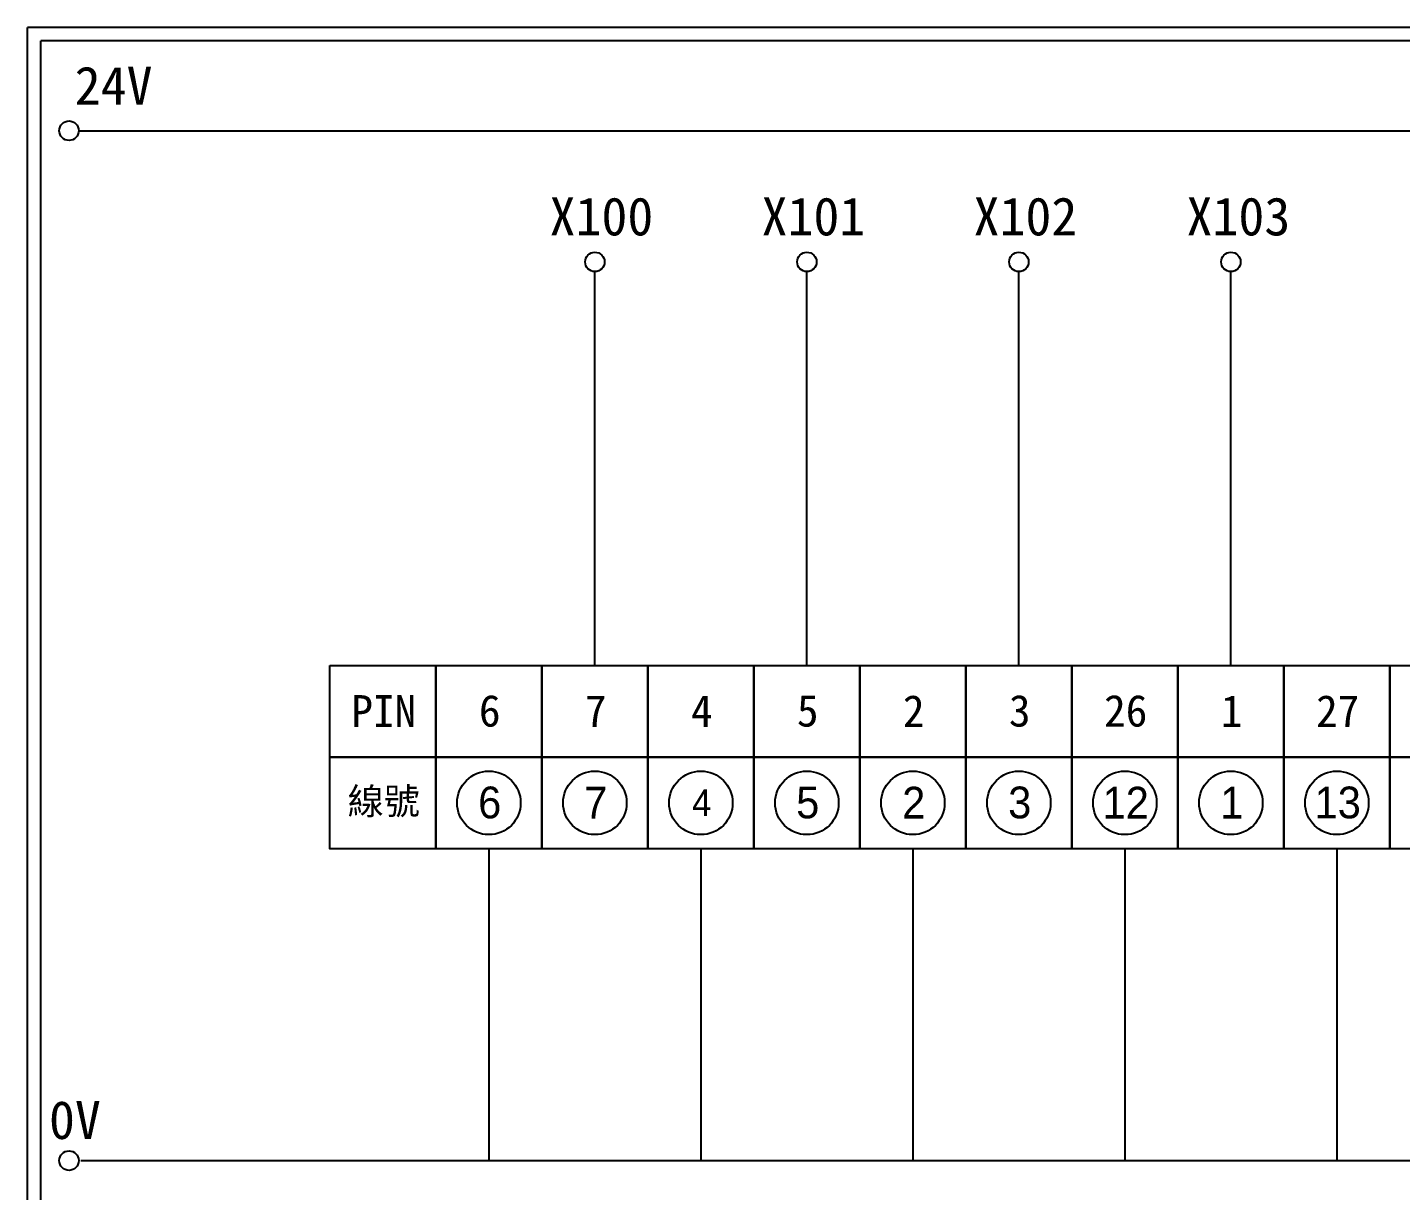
# Model space of a CAD drawing. Extents: x 627 to 914, y 3 to 207.
# Drawn here: x 627.2 to 756.9, y 97.1 to 207 of the extents above; entities that cross this region are included whole.
import ezdxf

# ---------------------------------------------------------------- set-up
doc = ezdxf.new("R2010")
doc.units = 0
doc.layers.get('0').update_dxf_attribs({"linetype": 'CONTINUOUS'})
doc.layers.add('圖框層', color=7, linetype='CONTINUOUS')
doc.layers.add('標尺寸層', color=3, linetype='CONTINUOUS')
doc.styles.add('STSL', font='kaiu.ttf')

msp = doc.modelspace()

# ---------------------------------------------------------------- linework, layer by layer
for p, q in [((680.78, 146.73), (680.78, 183.91)), ((700.8, 146.73), (700.8, 183.91)), ((720.82, 146.73), (720.82, 183.91)), ((740.84, 146.73), (740.84, 183.91))]:
    msp.add_line(p, q)
for points in [[(655.76, 146.73), (665.77, 146.73), (665.77, 138.07), (655.76, 138.07)], [(665.77, 146.73), (675.78, 146.73), (675.78, 138.07), (665.77, 138.07)], [(675.78, 146.73), (685.79, 146.73), (685.79, 138.07), (675.78, 138.07)], [(685.79, 146.73), (695.8, 146.73), (695.8, 138.07), (685.79, 138.07)], [(695.8, 146.73), (705.81, 146.73), (705.81, 138.07), (695.8, 138.07)], [(705.81, 146.73), (715.82, 146.73), (715.82, 138.07), (705.81, 138.07)], [(715.82, 146.73), (725.83, 146.73), (725.83, 138.07), (715.82, 138.07)], [(725.83, 146.73), (735.84, 146.73), (735.84, 138.07), (725.83, 138.07)], [(735.84, 146.73), (745.85, 146.73), (745.85, 138.07), (735.84, 138.07)], [(745.85, 146.73), (755.86, 146.73), (755.86, 138.07), (745.85, 138.07)], [(755.86, 146.73), (765.87, 146.73), (765.87, 138.07), (755.86, 138.07)], [(655.76, 138.07), (665.77, 138.07), (665.77, 129.4), (655.76, 129.4)], [(665.77, 138.07), (675.78, 138.07), (675.78, 129.4), (665.77, 129.4)], [(675.78, 138.07), (685.79, 138.07), (685.79, 129.4), (675.78, 129.4)], [(685.79, 138.07), (695.8, 138.07), (695.8, 129.4), (685.79, 129.4)], [(695.8, 138.07), (705.81, 138.07), (705.81, 129.4), (695.8, 129.4)], [(705.81, 138.07), (715.82, 138.07), (715.82, 129.4), (705.81, 129.4)], [(715.82, 138.07), (725.83, 138.07), (725.83, 129.4), (715.82, 129.4)], [(725.83, 138.07), (735.84, 138.07), (735.84, 129.4), (725.83, 129.4)], [(735.84, 138.07), (745.85, 138.07), (745.85, 129.4), (735.84, 129.4)], [(745.85, 138.07), (755.86, 138.07), (755.86, 129.4), (745.85, 129.4)], [(755.86, 138.07), (765.87, 138.07), (765.87, 129.4), (755.86, 129.4)]]:
    msp.add_lwpolyline(points, close=True)
at = {"layer": '圖框層', "color": 7}
for p, q in [((914.2, 206.97), (627.2, 206.97)), ((627.2, 3), (627.2, 206.97)), ((912.95, 205.72), (628.45, 205.72)), ((628.45, 4.25), (628.45, 205.72))]:
    msp.add_line(p, q, dxfattribs=at)
at = {"layer": '標尺寸層', "color": 7}
for p, q in [((632.04, 197.22), (909.63, 197.22)), ((632.25, 99.96), (910.12, 99.96))]:
    msp.add_line(p, q, dxfattribs=at)
at = {"layer": '標尺寸層'}
for p, q in [((670.77, 129.4), (670.77, 99.96)), ((690.79, 129.4), (690.79, 99.96)), ((710.81, 129.4), (710.81, 99.96)), ((730.83, 129.4), (730.83, 99.96)), ((750.85, 129.4), (750.85, 99.96))]:
    msp.add_line(p, q, dxfattribs=at)
at = {"layer": '標尺寸層', "color": 7}
for centre in [(631.12, 197.22), (680.78, 184.83), (700.8, 184.83), (720.82, 184.83), (740.84, 184.83), (631.12, 99.96)]:
    msp.add_circle(centre, 0.92, dxfattribs=at)
at = {"layer": '標尺寸層', "color": 0}
for centre in [(670.77, 133.74), (680.78, 133.74), (690.79, 133.74), (700.8, 133.74), (710.81, 133.74), (720.82, 133.74), (730.83, 133.74), (740.84, 133.74), (750.85, 133.74)]:
    msp.add_circle(centre, 3, dxfattribs=at)

# ---------------------------------------------------------------- texts
at = {"char_height": 3, "width": 8.2913, "attachment_point": 5}
for s, insert in [('PIN', (660.84, 142.42)), ('6', (670.85, 142.42)), ('7', (680.86, 142.42)), ('4', (690.87, 142.42)), ('5', (700.88, 142.42)), ('2', (710.89, 142.42)), ('3', (720.9, 142.42)), ('26', (730.91, 142.42)), ('1', (740.92, 142.42)), ('27', (750.93, 142.42))]:
    msp.add_mtext(s, dxfattribs=dict(at, insert=insert))
at = {"color": 1, "width": 8.2913, "attachment_point": 5}
for s, insert, char_height in [('{\\fPMingLiU|b0|i0|c136|p18;線號}', (660.84, 133.76), 2.5), ('{\\fPMingLiU|b0|i0|c136|p18;6}', (670.85, 133.76), 3), ('{\\fPMingLiU|b0|i0|c136|p18;7}', (680.86, 133.76), 3), ('{\\fPMingLiU|b0|i0|c136|p18;4}', (690.87, 133.76), 2.5), ('{\\fPMingLiU|b0|i0|c136|p18;5}', (700.88, 133.76), 3), ('{\\fPMingLiU|b0|i0|c136|p18;2}', (710.89, 133.76), 3), ('{\\fPMingLiU|b0|i0|c136|p18;3}', (720.9, 133.76), 3), ('{\\fPMingLiU|b0|i0|c136|p18;12}', (730.91, 133.76), 3), ('{\\fPMingLiU|b0|i0|c136|p18;1}', (740.92, 133.76), 3), ('{\\fPMingLiU|b0|i0|c136|p18;13}', (750.93, 133.76), 3)]:
    msp.add_mtext(s, dxfattribs=dict(at, insert=insert, char_height=char_height))
at = {"layer": '圖框層', "color": 4, "style": 'STSL'}
for s, p in [('24V', (631.66, 199.68)), ('X100', (676.5, 187.33)), ('X101', (696.52, 187.33)), ('X102', (716.54, 187.33)), ('X103', (736.65, 187.33)), ('0V', (629.23, 102))]:
    msp.add_text(s, height=3.6, dxfattribs=at).set_placement(p)

doc.saveas('drawing.dxf')
